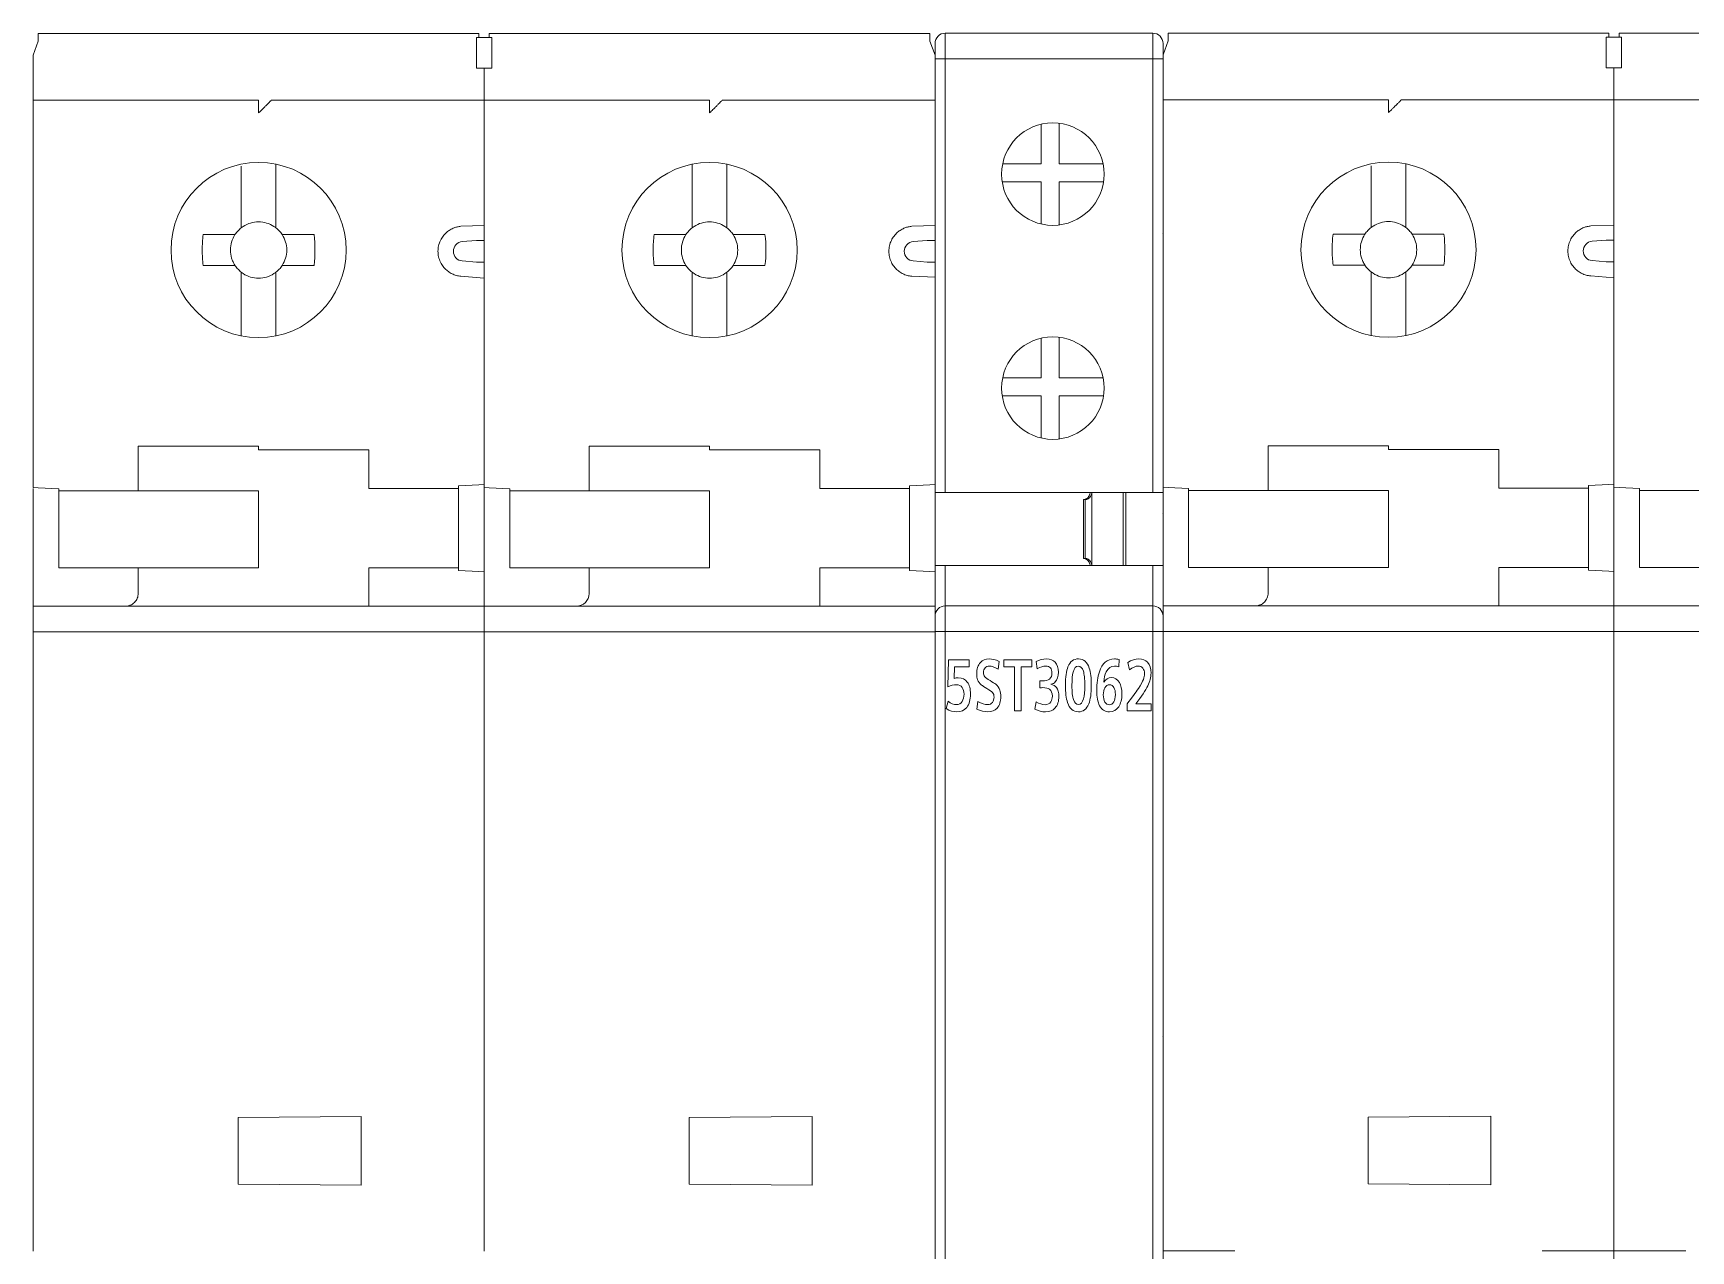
# Model space of a CAD drawing. Header units: millimetres. Extents: x 1359 to 3577, y 1336 to 3557.
# Drawn here: x 3059.3 to 3124, y 2729.8 to 2777.3 of the extents above; entities that cross this region are included whole.
import ezdxf

# ---------------------------------------------------------------- set-up
doc = ezdxf.new("R2010")
doc.units = ezdxf.units.MM
doc.layers.add('000-PI-Oprema', color=30, linetype='Continuous', lineweight=5)

msp = doc.modelspace()

# ---------------------------------------------------------------- linework, layer by layer
at = {"layer": '000-PI-Oprema', "color": 0, "lineweight": 0}
for p, q in [((3059.491, 2777.031), (3059.291, 2776.481)), ((3059.491, 2777.331), (3064.291, 2777.331)), ((3064.291, 2777.331), (3071.911, 2777.331)), ((3071.911, 2777.331), (3076.691, 2777.331)), ((3076.591, 2777.181), (3076.691, 2777.181)), ((3076.691, 2777.181), (3077.091, 2777.181)), ((3077.091, 2777.331), (3081.891, 2777.331)), ((3077.091, 2777.181), (3077.191, 2777.181)), ((3081.891, 2777.331), (3089.511, 2777.331)), ((3089.511, 2777.331), (3094.291, 2777.331)), ((3094.491, 2776.481), (3094.291, 2777.031)), ((3103.591, 2777.043), (3103.391, 2776.494)), ((3103.591, 2777.344), (3108.391, 2777.344)), ((3108.391, 2777.344), (3116.011, 2777.344)), ((3116.011, 2777.344), (3120.791, 2777.344)), ((3120.691, 2777.194), (3120.791, 2777.194)), ((3120.791, 2777.194), (3121.191, 2777.194)), ((3121.191, 2777.344), (3125.991, 2777.344)), ((3121.191, 2777.194), (3121.291, 2777.194)), ((3059.291, 2776.481), (3059.291, 2773.881)), ((3076.591, 2775.981), (3076.591, 2776.281)), ((3077.191, 2775.981), (3077.191, 2776.281)), ((3094.491, 2776.481), (3094.491, 2773.881)), ((3103.391, 2776.494), (3103.391, 2773.894)), ((3120.691, 2775.994), (3120.691, 2776.294)), ((3121.291, 2775.994), (3121.291, 2776.294)), ((3077.191, 2775.981), (3076.591, 2775.981)), ((3076.891, 2775.981), (3076.891, 2770.161)), ((3121.291, 2775.994), (3120.691, 2775.994)), ((3120.991, 2775.994), (3120.991, 2770.174)), ((3068.091, 2774.731), (3059.291, 2774.731)), ((3068.591, 2774.731), (3076.691, 2774.731)), ((3076.691, 2774.731), (3085.691, 2774.731)), ((3086.191, 2774.731), (3094.491, 2774.731)), ((3112.191, 2774.744), (3103.391, 2774.744)), ((3112.691, 2774.744), (3120.791, 2774.744)), ((3120.791, 2774.744), (3129.791, 2774.744)), ((3059.291, 2773.881), (3059.291, 2759.61)), ((3094.491, 2773.881), (3094.491, 2770.161)), ((3103.391, 2773.894), (3103.391, 2759.623)), ((3067.416, 2772.157), (3067.416, 2770.038)), ((3068.766, 2772.157), (3068.766, 2772.232)), ((3068.766, 2770.038), (3068.766, 2772.157)), ((3085.016, 2772.232), (3085.016, 2772.157)), ((3085.016, 2772.157), (3085.016, 2770.038)), ((3086.366, 2772.157), (3086.366, 2772.232)), ((3086.366, 2770.038), (3086.366, 2772.157)), ((3111.516, 2772.17), (3111.516, 2770.05)), ((3112.866, 2772.17), (3112.866, 2772.245)), ((3112.866, 2770.05), (3112.866, 2772.17)), ((3067.416, 2769.75), (3067.416, 2770.038)), ((3068.766, 2769.75), (3068.766, 2770.038)), ((3076.891, 2769.844), (3075.985, 2769.806)), ((3076.891, 2767.501), (3076.891, 2770.161)), ((3085.016, 2769.75), (3085.016, 2770.038)), ((3086.366, 2769.75), (3086.366, 2770.038)), ((3094.491, 2769.844), (3093.585, 2769.806)), ((3111.516, 2769.763), (3111.516, 2770.05)), ((3112.866, 2769.763), (3112.866, 2770.05)), ((3120.991, 2769.857), (3120.085, 2769.819)), ((3120.991, 2767.514), (3120.991, 2770.174)), ((3059.291, 2769.531), (3059.286, 2769.518)), ((3065.927, 2769.481), (3066.785, 2769.481)), ((3069.397, 2769.481), (3070.255, 2769.481)), ((3076.591, 2769.257), (3076.037, 2769.209)), ((3083.527, 2769.481), (3084.385, 2769.481)), ((3086.997, 2769.481), (3087.855, 2769.481)), ((3094.191, 2769.257), (3093.637, 2769.209)), ((3094.491, 2769.257), (3094.491, 2768.405)), ((3103.391, 2769.544), (3103.386, 2769.53)), ((3110.027, 2769.494), (3110.885, 2769.494)), ((3113.497, 2769.494), (3114.355, 2769.494)), ((3120.691, 2769.27), (3120.137, 2769.221)), ((3065.927, 2768.281), (3066.785, 2768.281)), ((3067.416, 2767.725), (3067.416, 2768.013)), ((3068.766, 2767.725), (3068.766, 2768.013)), ((3070.255, 2768.281), (3069.397, 2768.281)), ((3076.591, 2768.405), (3076.037, 2768.454)), ((3083.527, 2768.281), (3084.385, 2768.281)), ((3085.016, 2767.725), (3085.016, 2768.013)), ((3086.366, 2767.725), (3086.366, 2768.013)), ((3087.855, 2768.281), (3086.997, 2768.281)), ((3094.191, 2768.405), (3093.637, 2768.454)), ((3110.027, 2768.294), (3110.885, 2768.294)), ((3111.516, 2767.738), (3111.516, 2768.025)), ((3112.866, 2767.738), (3112.866, 2768.025)), ((3114.355, 2768.294), (3113.497, 2768.294)), ((3120.085, 2767.869), (3120.991, 2767.79)), ((3120.691, 2768.418), (3120.137, 2768.467)), ((3067.416, 2767.725), (3067.416, 2765.605)), ((3068.766, 2765.605), (3068.766, 2767.725)), ((3075.985, 2767.856), (3076.891, 2767.777)), ((3076.891, 2767.501), (3076.891, 2759.734)), ((3085.016, 2767.725), (3085.016, 2765.605)), ((3086.366, 2765.605), (3086.366, 2767.725)), ((3093.585, 2767.856), (3094.491, 2767.818)), ((3094.491, 2767.501), (3094.491, 2759.734)), ((3111.516, 2767.738), (3111.516, 2765.618)), ((3112.866, 2765.618), (3112.866, 2767.738)), ((3120.991, 2767.514), (3120.991, 2759.746)), ((3067.416, 2765.605), (3067.416, 2765.531)), ((3068.766, 2765.531), (3068.766, 2765.605)), ((3085.016, 2765.605), (3085.016, 2765.531)), ((3086.366, 2765.531), (3086.366, 2765.605)), ((3111.516, 2765.618), (3111.516, 2765.543)), ((3112.866, 2765.543), (3112.866, 2765.618)), ((3059.291, 2763.581), (3059.286, 2763.586)), ((3094.496, 2763.381), (3094.491, 2763.381)), ((3103.391, 2763.594), (3103.386, 2763.599)), ((3063.391, 2761.231), (3068.091, 2761.231)), ((3063.391, 2759.481), (3063.391, 2761.231)), ((3068.091, 2761.231), (3068.091, 2761.081)), ((3068.091, 2761.081), (3072.391, 2761.081)), ((3072.391, 2761.081), (3072.391, 2759.581)), ((3085.691, 2761.231), (3080.991, 2761.231)), ((3080.991, 2759.481), (3080.991, 2761.231)), ((3085.691, 2761.081), (3085.691, 2761.231)), ((3089.991, 2761.081), (3085.691, 2761.081)), ((3089.991, 2759.581), (3089.991, 2761.081)), ((3107.491, 2761.244), (3112.191, 2761.244)), ((3107.491, 2759.494), (3107.491, 2761.244)), ((3112.191, 2761.244), (3112.191, 2761.094)), ((3112.191, 2761.094), (3116.491, 2761.094)), ((3116.491, 2761.094), (3116.491, 2759.594)), ((3059.491, 2759.599), (3059.291, 2759.61)), ((3059.291, 2755.405), (3059.291, 2759.581)), ((3059.491, 2759.599), (3060.291, 2759.557)), ((3060.291, 2759.557), (3060.291, 2759.481)), ((3060.291, 2759.481), (3063.391, 2759.481)), ((3060.291, 2759.481), (3060.291, 2756.481)), ((3063.391, 2759.481), (3063.791, 2759.481)), ((3063.791, 2759.481), (3068.091, 2759.481)), ((3068.091, 2759.481), (3068.091, 2756.481)), ((3072.791, 2759.581), (3072.391, 2759.581)), ((3072.791, 2759.581), (3075.891, 2759.581)), ((3075.891, 2759.681), (3076.691, 2759.723)), ((3075.891, 2759.581), (3075.891, 2759.681)), ((3075.891, 2756.481), (3075.891, 2759.581)), ((3076.691, 2759.723), (3076.891, 2759.734)), ((3076.891, 2759.734), (3076.891, 2759.61)), ((3076.891, 2759.61), (3077.091, 2759.599)), ((3076.891, 2759.581), (3076.891, 2759.61)), ((3076.891, 2759.581), (3076.891, 2756.329)), ((3077.091, 2759.599), (3077.891, 2759.557)), ((3077.891, 2759.557), (3077.891, 2759.481)), ((3077.891, 2759.481), (3080.991, 2759.481)), ((3077.891, 2759.481), (3077.891, 2756.481)), ((3080.991, 2759.481), (3081.391, 2759.481)), ((3081.391, 2759.481), (3085.691, 2759.481)), ((3085.691, 2759.481), (3085.691, 2756.481)), ((3090.391, 2759.581), (3089.991, 2759.581)), ((3093.491, 2759.581), (3090.391, 2759.581)), ((3094.291, 2759.723), (3093.491, 2759.681)), ((3093.491, 2759.581), (3093.491, 2759.681)), ((3093.491, 2756.481), (3093.491, 2759.581)), ((3094.491, 2759.734), (3094.291, 2759.723)), ((3094.491, 2759.734), (3094.491, 2756.329)), ((3103.591, 2759.612), (3103.391, 2759.623)), ((3103.391, 2755.418), (3103.391, 2759.594)), ((3103.591, 2759.612), (3104.391, 2759.57)), ((3104.391, 2759.57), (3104.391, 2759.494)), ((3104.391, 2759.494), (3107.491, 2759.494)), ((3104.391, 2759.494), (3104.391, 2756.494)), ((3107.491, 2759.494), (3107.891, 2759.494)), ((3107.891, 2759.494), (3112.191, 2759.494)), ((3112.191, 2759.494), (3112.191, 2756.494)), ((3116.891, 2759.594), (3116.491, 2759.594)), ((3116.891, 2759.594), (3119.991, 2759.594)), ((3119.991, 2759.694), (3120.791, 2759.736)), ((3119.991, 2759.594), (3119.991, 2759.694)), ((3119.991, 2756.494), (3119.991, 2759.594)), ((3120.791, 2759.736), (3120.991, 2759.746)), ((3120.991, 2759.746), (3120.991, 2759.623)), ((3120.991, 2759.623), (3121.191, 2759.612)), ((3120.991, 2759.594), (3120.991, 2759.623)), ((3120.991, 2759.594), (3120.991, 2756.342)), ((3121.191, 2759.612), (3121.991, 2759.57)), ((3121.991, 2759.57), (3121.991, 2759.494)), ((3121.991, 2759.494), (3125.091, 2759.494)), ((3121.991, 2759.494), (3121.991, 2756.494)), ((3059.286, 2758.576), (3059.291, 2758.581)), ((3094.491, 2758.781), (3094.496, 2758.781)), ((3103.386, 2758.589), (3103.391, 2758.594)), ((3060.291, 2756.481), (3063.391, 2756.481)), ((3063.791, 2756.481), (3063.391, 2756.481)), ((3063.391, 2756.481), (3063.391, 2755.481)), ((3068.091, 2756.481), (3063.791, 2756.481)), ((3072.391, 2756.481), (3072.791, 2756.481)), ((3072.391, 2754.981), (3072.391, 2756.481)), ((3075.891, 2756.481), (3072.791, 2756.481)), ((3075.891, 2756.381), (3075.891, 2756.481)), ((3075.891, 2756.381), (3076.691, 2756.339)), ((3076.691, 2756.339), (3076.891, 2756.329)), ((3076.891, 2755.405), (3076.891, 2756.329)), ((3080.991, 2756.481), (3077.891, 2756.481)), ((3080.991, 2756.481), (3081.391, 2756.481)), ((3080.991, 2756.481), (3080.991, 2755.481)), ((3085.691, 2756.481), (3081.391, 2756.481)), ((3089.991, 2756.481), (3090.391, 2756.481)), ((3089.991, 2756.481), (3089.991, 2754.981)), ((3093.491, 2756.481), (3090.391, 2756.481)), ((3093.491, 2756.381), (3093.491, 2756.481)), ((3094.291, 2756.339), (3093.491, 2756.381)), ((3094.291, 2756.339), (3094.491, 2756.329)), ((3094.491, 2756.329), (3094.491, 2754.131)), ((3104.391, 2756.494), (3107.491, 2756.494)), ((3107.891, 2756.494), (3107.491, 2756.494)), ((3107.491, 2756.494), (3107.491, 2755.494)), ((3112.191, 2756.494), (3107.891, 2756.494)), ((3116.491, 2756.494), (3116.891, 2756.494)), ((3116.491, 2754.994), (3116.491, 2756.494)), ((3119.991, 2756.494), (3116.891, 2756.494)), ((3119.991, 2756.394), (3119.991, 2756.494)), ((3119.991, 2756.394), (3120.791, 2756.352)), ((3120.791, 2756.352), (3120.991, 2756.342)), ((3120.991, 2755.418), (3120.991, 2756.342)), ((3125.091, 2756.494), (3121.991, 2756.494)), ((3059.291, 2754.131), (3059.291, 2755.405)), ((3059.291, 2754.981), (3076.891, 2754.981)), ((3076.891, 2755.405), (3076.891, 2754.131)), ((3094.491, 2754.981), (3076.891, 2754.981)), ((3103.391, 2754.144), (3103.391, 2755.418)), ((3103.391, 2754.994), (3120.991, 2754.994)), ((3120.991, 2755.418), (3120.991, 2754.144)), ((3138.591, 2754.994), (3120.991, 2754.994)), ((3059.291, 2729.814), (3059.291, 2754.131)), ((3076.691, 2753.981), (3059.291, 2753.981)), ((3076.891, 2753.981), (3076.691, 2753.981)), ((3076.891, 2754.131), (3076.891, 2753.981)), ((3094.291, 2753.981), (3076.891, 2753.986)), ((3076.891, 2753.981), (3076.891, 2729.814)), ((3094.291, 2753.981), (3094.491, 2753.981)), ((3094.491, 2754.131), (3094.491, 2729.964)), ((3103.391, 2729.827), (3103.391, 2754.144)), ((3120.791, 2753.994), (3103.391, 2753.994)), ((3120.991, 2753.994), (3120.791, 2753.994)), ((3120.991, 2754.144), (3120.991, 2753.994)), ((3138.391, 2753.994), (3120.991, 2753.999)), ((3120.991, 2753.994), (3120.991, 2729.827)), ((3094.491, 2749.281), (3094.496, 2749.281)), ((3059.286, 2749.076), (3059.291, 2749.081)), ((3103.386, 2749.089), (3103.391, 2749.094)), ((3059.291, 2747.531), (3059.286, 2747.531)), ((3103.391, 2747.544), (3103.386, 2747.544)), ((3059.291, 2746.931), (3059.286, 2746.936)), ((3094.496, 2746.936), (3094.491, 2746.931)), ((3103.391, 2746.944), (3103.386, 2746.949)), ((3059.291, 2739.829), (3059.289, 2739.834)), ((3094.491, 2739.531), (3094.496, 2739.526)), ((3103.391, 2739.842), (3103.389, 2739.847)), ((3059.286, 2738.195), (3059.291, 2738.181)), ((3094.491, 2738.281), (3094.496, 2738.295)), ((3103.386, 2738.208), (3103.391, 2738.194)), ((3067.291, 2735.031), (3072.091, 2735.073)), ((3067.291, 2732.431), (3067.291, 2735.031)), ((3072.091, 2735.073), (3072.091, 2732.389)), ((3084.891, 2735.031), (3089.691, 2735.073)), ((3084.891, 2732.431), (3084.891, 2735.031)), ((3089.691, 2735.073), (3089.691, 2732.389)), ((3111.391, 2735.044), (3116.191, 2735.086)), ((3111.391, 2732.444), (3111.391, 2735.044)), ((3116.191, 2735.086), (3116.191, 2732.402)), ((3072.091, 2732.389), (3067.291, 2732.431)), ((3089.691, 2732.389), (3084.891, 2732.431)), ((3116.191, 2732.402), (3111.391, 2732.444)), ((3103.591, 2729.827), (3103.391, 2729.827)), ((3103.591, 2729.827), (3106.191, 2729.827)), ((3118.191, 2729.827), (3120.791, 2729.827)), ((3120.991, 2729.827), (3120.791, 2729.827)), ((3120.991, 2729.827), (3120.991, 2728.585)), ((3121.191, 2729.827), (3120.991, 2729.827)), ((3121.191, 2729.827), (3123.791, 2729.827))]:
    msp.add_line(p, q, dxfattribs=at)
at = {"layer": '000-PI-Oprema', "color": 0, "linetype": 'ByBlock', "lineweight": 0}
for p, q in [((3094.491, 2776.344), (3094.491, 2776.944)), ((3094.891, 2777.344), (3102.991, 2777.344)), ((3094.891, 2776.344), (3094.891, 2777.344)), ((3102.991, 2776.344), (3102.991, 2777.344)), ((3103.391, 2776.944), (3103.391, 2776.344)), ((3094.491, 2759.419), (3094.491, 2776.344)), ((3094.891, 2776.344), (3094.491, 2776.344)), ((3094.891, 2759.419), (3094.891, 2776.344)), ((3094.891, 2776.344), (3102.991, 2776.344)), ((3102.991, 2759.419), (3102.991, 2776.344)), ((3103.391, 2776.344), (3102.991, 2776.344)), ((3103.391, 2776.344), (3103.391, 2759.419)), ((3098.64, 2773.792), (3098.64, 2772.244)), ((3099.34, 2773.828), (3099.34, 2772.244)), ((3097.132, 2772.244), (3098.64, 2772.244)), ((3099.34, 2772.244), (3101.051, 2772.244)), ((3097.114, 2771.544), (3098.64, 2771.544)), ((3098.64, 2771.544), (3098.64, 2769.895)), ((3099.34, 2769.86), (3099.34, 2771.544)), ((3101.069, 2771.544), (3099.34, 2771.544)), ((3098.64, 2765.442), (3098.64, 2763.894)), ((3099.34, 2765.478), (3099.34, 2763.894)), ((3097.132, 2763.894), (3098.64, 2763.894)), ((3099.34, 2763.894), (3101.051, 2763.894)), ((3098.64, 2763.194), (3097.114, 2763.194)), ((3098.64, 2763.194), (3098.64, 2761.545)), ((3101.069, 2763.194), (3099.34, 2763.194)), ((3099.34, 2761.51), (3099.34, 2763.194)), ((3094.891, 2759.419), (3094.491, 2759.419)), ((3094.491, 2759.144), (3094.491, 2759.419)), ((3094.491, 2756.569), (3094.491, 2759.144)), ((3102.991, 2759.419), (3094.891, 2759.419)), ((3100.281, 2756.844), (3100.281, 2759.144)), ((3100.281, 2759.144), (3100.352, 2759.144)), ((3100.352, 2756.844), (3100.352, 2759.144)), ((3100.367, 2759.144), (3100.352, 2759.144)), ((3100.614, 2759.419), (3100.614, 2756.569)), ((3101.836, 2756.569), (3101.836, 2759.419)), ((3101.941, 2759.419), (3101.941, 2756.569)), ((3103.391, 2759.419), (3102.991, 2759.419)), ((3103.391, 2759.419), (3103.391, 2756.569)), ((3094.491, 2754.594), (3094.491, 2756.569)), ((3094.491, 2756.569), (3094.891, 2756.569)), ((3102.991, 2756.569), (3094.891, 2756.569)), ((3094.891, 2756.569), (3094.891, 2754.994)), ((3100.352, 2756.844), (3100.281, 2756.844)), ((3100.367, 2756.844), (3100.352, 2756.844)), ((3102.991, 2756.569), (3103.391, 2756.569)), ((3102.991, 2754.994), (3102.991, 2756.569)), ((3103.391, 2756.569), (3103.391, 2754.594)), ((3102.991, 2754.994), (3094.891, 2754.994)), ((3094.891, 2753.994), (3094.891, 2754.994)), ((3102.991, 2753.994), (3102.991, 2754.994)), ((3094.491, 2753.994), (3094.491, 2754.594)), ((3103.391, 2754.594), (3103.391, 2753.994)), ((3094.491, 2727.383), (3094.491, 2753.994)), ((3094.891, 2753.994), (3094.491, 2753.994)), ((3094.891, 2727.638), (3094.891, 2753.994)), ((3102.991, 2753.994), (3094.891, 2753.994)), ((3103.391, 2753.994), (3102.991, 2753.994)), ((3102.991, 2727.638), (3102.991, 2753.994)), ((3103.391, 2753.994), (3103.391, 2727.383)), ((3103.391, 2753.994), (3103.391, 2727.383)), ((3094.99, 2751.836), (3095.013, 2752.894)), ((3095.013, 2752.894), (3095.824, 2752.894)), ((3095.255, 2752.612), (3095.243, 2752.166)), ((3095.824, 2752.612), (3095.255, 2752.612)), ((3095.824, 2752.894), (3095.824, 2752.612)), ((3097.001, 2752.826), (3096.951, 2752.529)), ((3097.18, 2752.612), (3097.18, 2752.894)), ((3097.18, 2752.894), (3098.273, 2752.894)), ((3097.598, 2752.612), (3097.18, 2752.612)), ((3097.598, 2750.894), (3097.598, 2752.612)), ((3098.273, 2752.612), (3097.849, 2752.612)), ((3097.849, 2752.612), (3097.849, 2750.894)), ((3098.273, 2752.894), (3098.273, 2752.612)), ((3098.483, 2752.537), (3098.434, 2752.819)), ((3101.684, 2752.904), (3101.664, 2752.61)), ((3102.078, 2752.496), (3102.017, 2752.787)), ((3098.585, 2751.799), (3098.585, 2752.071)), ((3094.932, 2750.984), (3095.001, 2751.272)), ((3096.123, 2750.964), (3096.159, 2751.269)), ((3098.391, 2750.966), (3098.443, 2751.252)), ((3101.992, 2750.894), (3101.992, 2751.172)), ((3102.324, 2751.176), (3102.932, 2751.176)), ((3102.932, 2751.176), (3102.932, 2750.894)), ((3097.849, 2750.894), (3097.598, 2750.894)), ((3102.932, 2750.894), (3101.992, 2750.894))]:
    msp.add_line(p, q, dxfattribs=at)
for centre in [(3099.091, 2771.844), (3099.091, 2763.494)]:
    msp.add_circle(centre, 2, dxfattribs=at)
at = {"layer": '000-PI-Oprema', "color": 0, "lineweight": 0}
for centre in [(3068.091, 2768.881), (3085.691, 2768.881), (3112.191, 2768.894)]:
    msp.add_circle(centre, 3.418, dxfattribs=at)
at = {"layer": '000-PI-Oprema', "color": 0, "linetype": 'ByBlock', "lineweight": 0}
for centre, start, end in [((3094.891, 2776.944), 90, 180), ((3102.991, 2776.944), 0, 90), ((3094.891, 2754.594), 90, 180), ((3102.991, 2754.594), 0, 90)]:
    msp.add_arc(centre, 0.4, start, end, dxfattribs=at)
at = {"layer": '000-PI-Oprema', "color": 0, "lineweight": 0}
for centre, radius, start, end in [((3112.191, 2768.894), 1.1, 123.05573, 133.0681), ((3112.191, 2768.894), 1.1, 46.9319, 56.94427), ((3068.091, 2768.881), 1.1, 136.9319, 146.94427), ((3068.091, 2768.881), 1.1, 135, 136.9319), ((3068.091, 2768.881), 1.1, 123.05573, 133.0681), ((3068.091, 2768.881), 1.1, 46.9319, 56.94427), ((3068.091, 2768.881), 1.1, 45, 46.9319), ((3068.091, 2768.881), 1.1, 43.0681, 45), ((3068.091, 2768.881), 1.1, 33.05573, 43.0681), ((3085.691, 2768.881), 1.1, 136.9319, 146.94427), ((3085.691, 2768.881), 1.1, 135, 136.9319), ((3085.691, 2768.881), 1.1, 123.05573, 133.0681), ((3085.691, 2768.881), 1.1, 46.9319, 56.94427), ((3085.691, 2768.881), 1.1, 45, 46.9319), ((3085.691, 2768.881), 1.1, 43.0681, 45), ((3085.691, 2768.881), 1.1, 33.05573, 43.0681), ((3112.191, 2768.894), 1.1, 136.9319, 146.94427), ((3112.191, 2768.894), 1.1, 135, 136.9319), ((3112.191, 2768.894), 1.1, 45, 46.9319), ((3112.191, 2768.894), 1.1, 43.0681, 45), ((3112.191, 2768.894), 1.1, 33.05573, 43.0681), ((3068.091, 2768.881), 1.1, 213.05573, 223.0681), ((3068.091, 2768.881), 1.1, 226.9319, 236.94427), ((3068.091, 2768.881), 1.1, 303.05573, 313.0681), ((3068.091, 2768.881), 1.1, 313.0681, 315), ((3068.091, 2768.881), 1.1, 315, 316.9319), ((3068.091, 2768.881), 1.1, 316.9319, 326.94427), ((3085.691, 2768.881), 1.1, 213.05573, 223.0681), ((3085.691, 2768.881), 1.1, 226.9319, 236.94427), ((3085.691, 2768.881), 1.1, 303.05573, 313.0681), ((3085.691, 2768.881), 1.1, 313.0681, 315), ((3085.691, 2768.881), 1.1, 315, 316.9319), ((3085.691, 2768.881), 1.1, 316.9319, 326.94427), ((3112.191, 2768.894), 1.1, 213.05573, 223.0681), ((3112.191, 2768.894), 1.1, 226.9319, 236.94427), ((3112.191, 2768.894), 1.1, 303.05573, 313.0681), ((3112.191, 2768.894), 1.1, 313.0681, 315), ((3112.191, 2768.894), 1.1, 315, 316.9319), ((3112.191, 2768.894), 1.1, 316.9319, 326.94427), ((3080.491, 2755.481), 0.5, 270, 0)]:
    msp.add_arc(centre, radius, start, end, dxfattribs=at)
for points, knots in [([(3059.491, 2777.031), (3059.491, 2777.057), (3059.491, 2777.112), (3059.491, 2777.187), (3059.491, 2777.252), (3059.491, 2777.298), (3059.491, 2777.326), (3059.491, 2777.329), (3059.491, 2777.331)], [0.2613825, 0.2613825, 0.2613825, 0.2613825, 0.3685854, 0.5000663, 0.6285535, 0.7600358, 0.8779631, 1, 1, 1, 1]), ([(3076.591, 2777.181), (3076.591, 2777.162), (3076.591, 2777.108), (3076.591, 2776.993), (3076.591, 2776.834), (3076.591, 2776.657), (3076.591, 2776.47), (3076.591, 2776.344), (3076.591, 2776.281)], [0.287427, 0.287427, 0.287427, 0.287427, 0.3699948, 0.5001298, 0.629921, 0.7600558, 0.879771, 1, 1, 1, 1]), ([(3076.691, 2777.181), (3076.691, 2777.182), (3076.691, 2777.238), (3076.691, 2777.306), (3076.691, 2777.323), (3076.691, 2777.331)], [0, 0, 0, 0, 0.010834, 0.505413, 1, 1, 1, 1]), ([(3077.091, 2777.331), (3077.091, 2777.323), (3077.091, 2777.306), (3077.091, 2777.238), (3077.091, 2777.182), (3077.091, 2777.181)], [0, 0, 0, 0, 0.494587, 0.989166, 1, 1, 1, 1]), ([(3077.191, 2777.181), (3077.191, 2777.133), (3077.191, 2777.068), (3077.191, 2776.803), (3077.191, 2776.543), (3077.191, 2776.281)], [0.2858647, 0.2858647, 0.2858647, 0.2858647, 0.5, 0.5, 1, 1, 1, 1]), ([(3094.291, 2777.031), (3094.291, 2777.088), (3094.291, 2777.141), (3094.291, 2777.277), (3094.291, 2777.331), (3094.291, 2777.331)], [0.262243, 0.262243, 0.262243, 0.262243, 0.5, 0.5, 1, 1, 1, 1]), ([(3103.591, 2777.043), (3103.591, 2777.069), (3103.591, 2777.124), (3103.591, 2777.199), (3103.591, 2777.265), (3103.591, 2777.31), (3103.591, 2777.339), (3103.591, 2777.342), (3103.591, 2777.344)], [0.2613825, 0.2613825, 0.2613825, 0.2613825, 0.3685854, 0.5000663, 0.6285535, 0.7600358, 0.8779631, 1, 1, 1, 1]), ([(3120.691, 2777.194), (3120.691, 2777.175), (3120.691, 2777.12), (3120.691, 2777.006), (3120.691, 2776.847), (3120.691, 2776.669), (3120.691, 2776.483), (3120.691, 2776.357), (3120.691, 2776.294)], [0.287427, 0.287427, 0.287427, 0.287427, 0.3699948, 0.5001298, 0.629921, 0.7600558, 0.879771, 1, 1, 1, 1]), ([(3120.791, 2777.194), (3120.791, 2777.195), (3120.791, 2777.251), (3120.791, 2777.318), (3120.791, 2777.335), (3120.791, 2777.344)], [0, 0, 0, 0, 0.010834, 0.505413, 1, 1, 1, 1]), ([(3121.191, 2777.344), (3121.191, 2777.335), (3121.191, 2777.318), (3121.191, 2777.251), (3121.191, 2777.195), (3121.191, 2777.194)], [0, 0, 0, 0, 0.494587, 0.989166, 1, 1, 1, 1]), ([(3121.291, 2777.194), (3121.291, 2777.145), (3121.291, 2777.08), (3121.291, 2776.816), (3121.291, 2776.556), (3121.291, 2776.294)], [0.2858647, 0.2858647, 0.2858647, 0.2858647, 0.5, 0.5, 1, 1, 1, 1]), ([(3068.091, 2774.731), (3068.091, 2774.73), (3068.091, 2774.729), (3068.091, 2774.716), (3068.091, 2774.694), (3068.091, 2774.652), (3068.091, 2774.588), (3068.091, 2774.508), (3068.091, 2774.42), (3068.091, 2774.326), (3068.091, 2774.263), (3068.091, 2774.231)], [0, 0, 0, 0, 0.080758, 0.160392, 0.240099, 0.368585, 0.500066, 0.628554, 0.760036, 0.877963, 1, 1, 1, 1]), ([(3068.591, 2774.731), (3068.591, 2774.731), (3068.589, 2774.73), (3068.58, 2774.72), (3068.565, 2774.706), (3068.544, 2774.684), (3068.517, 2774.657), (3068.484, 2774.624), (3068.437, 2774.577), (3068.37, 2774.51), (3068.289, 2774.428), (3068.194, 2774.334), (3068.129, 2774.269), (3068.091, 2774.231)], [0, 0, 0, 0, 0.056117, 0.113833, 0.173777, 0.236509, 0.302522, 0.372235, 0.446007, 0.56933, 0.712859, 0.83153, 1, 1, 1, 1]), ([(3085.691, 2774.231), (3085.691, 2774.362), (3085.691, 2774.492), (3085.691, 2774.677), (3085.691, 2774.731), (3085.691, 2774.731)], [0, 0, 0, 0, 0.5, 0.5, 1, 1, 1, 1]), ([(3085.691, 2774.231), (3085.713, 2774.253), (3085.757, 2774.297), (3085.821, 2774.361), (3085.892, 2774.432), (3085.969, 2774.509), (3086.045, 2774.585), (3086.108, 2774.648), (3086.155, 2774.695), (3086.186, 2774.726), (3086.189, 2774.729), (3086.191, 2774.731)], [0, 0, 0, 0, 0.097283, 0.192791, 0.287384, 0.42418, 0.554334, 0.675821, 0.789691, 0.896334, 1, 1, 1, 1]), ([(3112.191, 2774.744), (3112.191, 2774.743), (3112.191, 2774.741), (3112.191, 2774.729), (3112.191, 2774.706), (3112.191, 2774.665), (3112.191, 2774.6), (3112.191, 2774.521), (3112.191, 2774.432), (3112.191, 2774.339), (3112.191, 2774.276), (3112.191, 2774.244)], [0, 0, 0, 0, 0.080758, 0.160392, 0.240099, 0.368585, 0.500066, 0.628554, 0.760036, 0.877963, 1, 1, 1, 1]), ([(3112.691, 2774.744), (3112.691, 2774.743), (3112.689, 2774.742), (3112.68, 2774.733), (3112.665, 2774.718), (3112.644, 2774.697), (3112.617, 2774.67), (3112.584, 2774.636), (3112.537, 2774.589), (3112.47, 2774.523), (3112.389, 2774.441), (3112.294, 2774.347), (3112.229, 2774.282), (3112.191, 2774.244)], [0, 0, 0, 0, 0.056117, 0.113833, 0.173777, 0.236509, 0.302522, 0.372235, 0.446007, 0.56933, 0.712859, 0.83153, 1, 1, 1, 1]), ([(3068.691, 2769.803), (3068.514, 2769.919), (3068.303, 2769.981), (3067.88, 2769.981), (3067.669, 2769.919), (3067.491, 2769.803)], [0, 0, 0, 0, 0.5, 0.5, 1, 1, 1, 1]), ([(3086.291, 2769.803), (3086.114, 2769.919), (3085.903, 2769.981), (3085.48, 2769.981), (3085.269, 2769.919), (3085.091, 2769.803)], [0, 0, 0, 0, 0.5, 0.5, 1, 1, 1, 1]), ([(3094.491, 2770.16), (3094.491, 2770.16), (3094.491, 2770.158), (3094.491, 2770.145), (3094.491, 2770.123), (3094.491, 2770.084), (3094.491, 2770.014), (3094.491, 2769.901), (3094.491, 2769.763), (3094.491, 2769.606), (3094.491, 2769.435), (3094.491, 2769.316), (3094.491, 2769.257)], [0, 0, 0, 0, 0.062572, 0.124512, 0.186422, 0.248903, 0.373491, 0.498598, 0.623567, 0.749199, 0.874318, 1, 1, 1, 1]), ([(3112.791, 2769.816), (3112.614, 2769.931), (3112.403, 2769.994), (3111.98, 2769.994), (3111.769, 2769.931), (3111.591, 2769.816)], [0, 0, 0, 0, 0.5, 0.5, 1, 1, 1, 1]), ([(3120.085, 2767.869), (3120.054, 2767.872), (3119.994, 2767.879), (3119.905, 2767.9), (3119.794, 2767.937), (3119.665, 2768), (3119.52, 2768.105), (3119.388, 2768.243), (3119.279, 2768.421), (3119.207, 2768.623), (3119.183, 2768.844), (3119.207, 2769.064), (3119.279, 2769.267), (3119.388, 2769.444), (3119.519, 2769.583), (3119.665, 2769.688), (3119.808, 2769.757), (3119.949, 2769.802), (3120.039, 2769.813), (3120.085, 2769.819)], [0, 0, 0, 0, 0.031513, 0.062833, 0.094232, 0.152293, 0.210532, 0.279327, 0.348301, 0.424071, 0.50002, 0.57579, 0.651739, 0.720534, 0.789508, 0.84757, 0.905809, 0.95275, 1, 1, 1, 1]), ([(3065.927, 2769.481), (3065.903, 2769.282), (3065.879, 2768.881), (3065.903, 2768.48), (3065.928, 2768.281), (3065.927, 2768.281)], [-0.000008, -0.000008, -0.000008, -0.000008, 0.499992, 0.999992, 1, 1, 1, 1]), ([(3069.397, 2769.481), (3069.33, 2769.481), (3069.205, 2769.481), (3069.074, 2769.481), (3069.013, 2769.481)], [0, 0, 0, 0, 0.54278, 1, 1, 1, 1]), ([(3075.985, 2767.856), (3075.954, 2767.86), (3075.894, 2767.867), (3075.805, 2767.888), (3075.694, 2767.924), (3075.565, 2767.987), (3075.42, 2768.092), (3075.288, 2768.231), (3075.179, 2768.408), (3075.107, 2768.611), (3075.083, 2768.831), (3075.107, 2769.052), (3075.179, 2769.254), (3075.288, 2769.432), (3075.419, 2769.57), (3075.565, 2769.676), (3075.708, 2769.744), (3075.849, 2769.789), (3075.939, 2769.8), (3075.985, 2769.806)], [0, 0, 0, 0, 0.031513, 0.062833, 0.094232, 0.152293, 0.210532, 0.279327, 0.348301, 0.424071, 0.50002, 0.57579, 0.651739, 0.720534, 0.789508, 0.84757, 0.905809, 0.95275, 1, 1, 1, 1]), ([(3076.037, 2768.454), (3075.944, 2768.462), (3075.854, 2768.506), (3075.728, 2768.644), (3075.691, 2768.738), (3075.691, 2768.925), (3075.728, 2769.018), (3075.854, 2769.156), (3075.944, 2769.2), (3076.037, 2769.209)], [0, 0, 0, 0, 0.25, 0.25, 0.5, 0.5, 0.75, 0.75, 1, 1, 1, 1]), ([(3076.891, 2769.257), (3076.891, 2769.257), (3076.859, 2769.257), (3076.748, 2769.257), (3076.67, 2769.257), (3076.591, 2769.257)], [0, 0, 0, 0, 0.5, 0.5, 1, 1, 1, 1]), ([(3083.527, 2769.481), (3083.503, 2769.282), (3083.479, 2768.881), (3083.503, 2768.48), (3083.528, 2768.281), (3083.527, 2768.281)], [0, 0, 0, 0, 0.5, 1, 1.000008, 1.000008, 1.000008, 1.000008]), ([(3086.997, 2769.481), (3086.93, 2769.481), (3086.805, 2769.481), (3086.674, 2769.481), (3086.613, 2769.481)], [0, 0, 0, 0, 0.54278, 1, 1, 1, 1]), ([(3093.585, 2767.856), (3093.554, 2767.86), (3093.494, 2767.867), (3093.405, 2767.888), (3093.294, 2767.924), (3093.165, 2767.987), (3093.02, 2768.092), (3092.888, 2768.231), (3092.779, 2768.408), (3092.707, 2768.611), (3092.683, 2768.831), (3092.707, 2769.052), (3092.779, 2769.254), (3092.888, 2769.432), (3093.019, 2769.57), (3093.165, 2769.676), (3093.308, 2769.744), (3093.449, 2769.789), (3093.539, 2769.8), (3093.585, 2769.806)], [0, 0, 0, 0, 0.031513, 0.062833, 0.094232, 0.152293, 0.210532, 0.279327, 0.348301, 0.424071, 0.50002, 0.57579, 0.651739, 0.720534, 0.789508, 0.84757, 0.905809, 0.95275, 1, 1, 1, 1]), ([(3093.637, 2768.454), (3093.544, 2768.462), (3093.454, 2768.506), (3093.328, 2768.644), (3093.291, 2768.738), (3093.291, 2768.925), (3093.328, 2769.018), (3093.454, 2769.156), (3093.544, 2769.2), (3093.637, 2769.209)], [0, 0, 0, 0, 0.25, 0.25, 0.5, 0.5, 0.75, 0.75, 1, 1, 1, 1]), ([(3094.491, 2769.257), (3094.491, 2769.257), (3094.459, 2769.257), (3094.348, 2769.257), (3094.27, 2769.257), (3094.191, 2769.257)], [0, 0, 0, 0, 0.5, 0.5, 1, 1, 1, 1]), ([(3110.027, 2769.494), (3110.003, 2769.295), (3109.979, 2768.894), (3110.003, 2768.493), (3110.028, 2768.294), (3110.027, 2768.294)], [-0.000008, -0.000008, -0.000008, -0.000008, 0.499992, 0.999992, 1, 1, 1, 1]), ([(3113.497, 2769.494), (3113.43, 2769.494), (3113.305, 2769.494), (3113.174, 2769.494), (3113.113, 2769.494)], [0, 0, 0, 0, 0.54278, 1, 1, 1, 1]), ([(3120.137, 2768.467), (3120.044, 2768.475), (3119.954, 2768.519), (3119.828, 2768.657), (3119.791, 2768.75), (3119.791, 2768.938), (3119.828, 2769.031), (3119.954, 2769.169), (3120.044, 2769.213), (3120.137, 2769.221)], [0, 0, 0, 0, 0.25, 0.25, 0.5, 0.5, 0.75, 0.75, 1, 1, 1, 1]), ([(3120.991, 2769.27), (3120.991, 2769.27), (3120.959, 2769.27), (3120.848, 2769.27), (3120.77, 2769.27), (3120.691, 2769.27)], [0, 0, 0, 0, 0.5, 0.5, 1, 1, 1, 1]), ([(3067.169, 2768.281), (3067.171, 2768.283), (3067.169, 2768.281), (3067.169, 2768.282), (3067.169, 2768.282), (3067.169, 2768.282), (3067.169, 2768.283), (3067.168, 2768.284), (3067.166, 2768.286), (3067.163, 2768.291), (3067.157, 2768.301), (3067.145, 2768.321), (3067.122, 2768.361), (3067.08, 2768.443), (3067.015, 2768.617), (3066.991, 2768.776), (3066.991, 2768.881)], [0, 0, 0, 0, 0.000244, 0.000244, 0.000488, 0.000977, 0.001953, 0.003906, 0.007813, 0.015625, 0.03125, 0.0625, 0.125, 0.25, 0.5, 1, 1, 1, 1]), ([(3084.769, 2768.281), (3084.769, 2768.281), (3084.654, 2768.459), (3084.591, 2768.67), (3084.591, 2768.881)], [0, 0, 0, 0, 0.0000079, 0.5000079, 0.5000079, 0.5000079, 0.5000079]), ([(3111.269, 2768.294), (3111.271, 2768.295), (3111.269, 2768.294), (3111.269, 2768.294), (3111.269, 2768.294), (3111.269, 2768.295), (3111.269, 2768.295), (3111.268, 2768.296), (3111.266, 2768.299), (3111.263, 2768.304), (3111.257, 2768.314), (3111.245, 2768.333), (3111.222, 2768.373), (3111.18, 2768.456), (3111.115, 2768.63), (3111.091, 2768.788), (3111.091, 2768.894)], [0, 0, 0, 0, 0.000244, 0.000244, 0.000488, 0.000977, 0.001953, 0.003906, 0.007813, 0.015625, 0.03125, 0.0625, 0.125, 0.25, 0.5, 1, 1, 1, 1]), ([(3066.785, 2768.281), (3066.853, 2768.281), (3066.977, 2768.281), (3067.109, 2768.281), (3067.169, 2768.281)], [0, 0, 0, 0, 0.54278, 1, 1, 1, 1]), ([(3067.491, 2767.959), (3067.669, 2767.844), (3067.88, 2767.781), (3068.303, 2767.781), (3068.514, 2767.844), (3068.691, 2767.959)], [0, 0, 0, 0, 0.5, 0.5, 1, 1, 1, 1]), ([(3069.397, 2768.281), (3069.33, 2768.281), (3069.206, 2768.281), (3069.074, 2768.281), (3069.013, 2768.281)], [0, 0, 0, 0, 0.540007, 1, 1, 1, 1]), ([(3076.891, 2768.405), (3076.891, 2768.405), (3076.862, 2768.405), (3076.745, 2768.405), (3076.662, 2768.405), (3076.591, 2768.405)], [0, 0, 0, 0, 0.5, 0.5, 1, 1, 1, 1]), ([(3084.385, 2768.281), (3084.453, 2768.281), (3084.577, 2768.281), (3084.709, 2768.281), (3084.769, 2768.281)], [0, 0, 0, 0, 0.54278, 1, 1, 1, 1]), ([(3085.091, 2767.959), (3085.269, 2767.844), (3085.48, 2767.781), (3085.903, 2767.781), (3086.114, 2767.844), (3086.291, 2767.959)], [0, 0, 0, 0, 0.5, 0.5, 1, 1, 1, 1]), ([(3086.997, 2768.281), (3086.93, 2768.281), (3086.806, 2768.281), (3086.674, 2768.281), (3086.613, 2768.281)], [0, 0, 0, 0, 0.540007, 1, 1, 1, 1]), ([(3094.491, 2768.405), (3094.491, 2768.405), (3094.462, 2768.405), (3094.345, 2768.405), (3094.262, 2768.405), (3094.191, 2768.405)], [0, 0, 0, 0, 0.5, 0.5, 1, 1, 1, 1]), ([(3094.491, 2768.405), (3094.491, 2768.376), (3094.491, 2768.316), (3094.491, 2768.229), (3094.491, 2768.142), (3094.491, 2768.031), (3094.491, 2767.899), (3094.491, 2767.762), (3094.491, 2767.648), (3094.491, 2767.566), (3094.491, 2767.512), (3094.491, 2767.505), (3094.491, 2767.502)], [0, 0, 0, 0, 0.06314, 0.125631, 0.188079, 0.251095, 0.376332, 0.501694, 0.62641, 0.751388, 0.875439, 1, 1, 1, 1]), ([(3110.885, 2768.294), (3110.953, 2768.294), (3111.077, 2768.294), (3111.209, 2768.294), (3111.269, 2768.294)], [0, 0, 0, 0, 0.54278, 1, 1, 1, 1]), ([(3111.591, 2767.972), (3111.769, 2767.857), (3111.98, 2767.794), (3112.403, 2767.794), (3112.614, 2767.857), (3112.791, 2767.972)], [0, 0, 0, 0, 0.5, 0.5, 1, 1, 1, 1]), ([(3113.497, 2768.294), (3113.43, 2768.294), (3113.306, 2768.294), (3113.174, 2768.294), (3113.113, 2768.294)], [0, 0, 0, 0, 0.540007, 1, 1, 1, 1]), ([(3120.991, 2768.418), (3120.991, 2768.418), (3120.962, 2768.418), (3120.845, 2768.418), (3120.762, 2768.418), (3120.691, 2768.418)], [0, 0, 0, 0, 0.5, 0.5, 1, 1, 1, 1]), ([(3062.891, 2754.981), (3062.912, 2754.982), (3062.949, 2754.983), (3063.002, 2754.993), (3063.045, 2755.005), (3063.102, 2755.026), (3063.17, 2755.062), (3063.247, 2755.125), (3063.309, 2755.201), (3063.356, 2755.29), (3063.386, 2755.385), (3063.389, 2755.45), (3063.391, 2755.481)], [0, 0, 0, 0, 0.090538, 0.168629, 0.234274, 0.28748, 0.430983, 0.554467, 0.680811, 0.79553, 0.900937, 1, 1, 1, 1]), ([(3106.991, 2754.994), (3107.012, 2754.995), (3107.049, 2754.996), (3107.102, 2755.006), (3107.145, 2755.018), (3107.202, 2755.039), (3107.27, 2755.075), (3107.347, 2755.138), (3107.409, 2755.214), (3107.456, 2755.303), (3107.486, 2755.397), (3107.489, 2755.462), (3107.491, 2755.494)], [0, 0, 0, 0, 0.090538, 0.168629, 0.234274, 0.28748, 0.430983, 0.554467, 0.680811, 0.79553, 0.900937, 1, 1, 1, 1]), ([(3076.891, 2754.081), (3076.891, 2754.077), (3076.891, 2754.071), (3076.891, 2754.003), (3076.891, 2753.986)], [0, 0, 0, 0, 0.751055, 1, 1, 1, 1]), ([(3094.491, 2754.131), (3094.491, 2754.13), (3094.491, 2754.128), (3094.491, 2754.113), (3094.491, 2754.085), (3094.491, 2754.041), (3094.491, 2754.001), (3094.491, 2753.981)], [0, 0, 0, 0, 0.169382, 0.332374, 0.500748, 0.7482, 1, 1, 1, 1]), ([(3120.991, 2754.094), (3120.991, 2754.09), (3120.991, 2754.084), (3120.991, 2754.016), (3120.991, 2753.999)], [0, 0, 0, 0, 0.751055, 1, 1, 1, 1])]:
    msp.add_open_spline(points, degree=3, knots=knots, dxfattribs=at)
for points in [[(3067.169, 2769.481), (3067.035, 2769.481), (3066.909, 2769.481), (3066.785, 2769.481)], [(3066.991, 2768.881), (3066.991, 2769.093), (3067.054, 2769.304), (3067.169, 2769.481)], [(3067.313, 2769.659), (3067.322, 2769.668), (3067.331, 2769.676), (3067.34, 2769.685)], [(3069.191, 2768.881), (3069.191, 2769.093), (3069.129, 2769.304), (3069.013, 2769.481)], [(3070.255, 2768.281), (3070.303, 2768.68), (3070.303, 2769.083), (3070.255, 2769.481)], [(3084.769, 2769.481), (3084.635, 2769.481), (3084.509, 2769.481), (3084.385, 2769.481)], [(3084.591, 2768.881), (3084.591, 2769.093), (3084.654, 2769.304), (3084.769, 2769.481)], [(3084.913, 2769.659), (3084.922, 2769.668), (3084.931, 2769.676), (3084.94, 2769.685)], [(3086.791, 2768.881), (3086.791, 2769.093), (3086.729, 2769.304), (3086.613, 2769.481)], [(3087.855, 2768.281), (3087.903, 2768.68), (3087.903, 2769.083), (3087.855, 2769.481)], [(3111.269, 2769.494), (3111.135, 2769.494), (3111.009, 2769.494), (3110.885, 2769.494)], [(3111.091, 2768.894), (3111.091, 2769.105), (3111.154, 2769.317), (3111.269, 2769.494)], [(3111.413, 2769.672), (3111.422, 2769.681), (3111.431, 2769.689), (3111.44, 2769.698)], [(3113.291, 2768.894), (3113.291, 2769.106), (3113.229, 2769.317), (3113.113, 2769.494)], [(3114.355, 2768.294), (3114.403, 2768.692), (3114.403, 2769.096), (3114.355, 2769.494)], [(3069.013, 2768.281), (3069.129, 2768.459), (3069.191, 2768.67), (3069.191, 2768.881)], [(3086.613, 2768.281), (3086.729, 2768.459), (3086.791, 2768.67), (3086.791, 2768.881)], [(3113.113, 2768.294), (3113.229, 2768.471), (3113.291, 2768.682), (3113.291, 2768.894)], [(3067.313, 2768.103), (3067.305, 2768.112), (3067.296, 2768.121), (3067.288, 2768.13)], [(3067.34, 2768.078), (3067.331, 2768.086), (3067.322, 2768.095), (3067.313, 2768.103)], [(3084.913, 2768.103), (3084.905, 2768.112), (3084.896, 2768.121), (3084.888, 2768.13)], [(3084.94, 2768.078), (3084.931, 2768.086), (3084.922, 2768.095), (3084.913, 2768.103)], [(3111.413, 2768.116), (3111.405, 2768.125), (3111.396, 2768.134), (3111.388, 2768.143)], [(3111.44, 2768.09), (3111.431, 2768.099), (3111.422, 2768.107), (3111.413, 2768.116)]]:
    msp.add_open_spline(points, degree=3, dxfattribs=at)
at = {"layer": '000-PI-Oprema', "color": 0, "linetype": 'ByBlock', "lineweight": 0}
for points, knots in [([(3100.287, 2759.144), (3100.307, 2759.144), (3100.348, 2759.15), (3100.409, 2759.18), (3100.465, 2759.227), (3100.509, 2759.289), (3100.536, 2759.355), (3100.544, 2759.4), (3100.545, 2759.419)], [0, 0, 0, 0, 0.175589, 0.351177, 0.526766, 0.702354, 0.877943, 1, 1, 1, 1]), ([(3100.613, 2759.419), (3100.612, 2759.407), (3100.611, 2759.395), (3100.607, 2759.373), (3100.604, 2759.363), (3100.598, 2759.343), (3100.595, 2759.334), (3100.584, 2759.306), (3100.575, 2759.288), (3100.559, 2759.263), (3100.553, 2759.255), (3100.541, 2759.239), (3100.528, 2759.224), (3100.515, 2759.212), (3100.501, 2759.199), (3100.494, 2759.194), (3100.473, 2759.178), (3100.459, 2759.169), (3100.437, 2759.16), (3100.43, 2759.157), (3100.416, 2759.152), (3100.41, 2759.15), (3100.39, 2759.145), (3100.378, 2759.144), (3100.367, 2759.144)], [0, 0, 0, 0, 0.078296, 0.078296, 0.144132, 0.144132, 0.209968, 0.209968, 0.34164, 0.34164, 0.407476, 0.407476, 0.473312, 0.539148, 0.539148, 0.604984, 0.604984, 0.736656, 0.736656, 0.802492, 0.802492, 0.868328, 0.868328, 1, 1, 1, 1]), ([(3100.545, 2756.569), (3100.544, 2756.588), (3100.536, 2756.633), (3100.509, 2756.699), (3100.465, 2756.761), (3100.409, 2756.808), (3100.348, 2756.837), (3100.307, 2756.844), (3100.287, 2756.844)], [0, 0, 0, 0, 0.122057, 0.297646, 0.473234, 0.648823, 0.824411, 1, 1, 1, 1]), ([(3100.367, 2756.844), (3100.378, 2756.844), (3100.39, 2756.843), (3100.41, 2756.838), (3100.416, 2756.836), (3100.43, 2756.831), (3100.437, 2756.828), (3100.459, 2756.818), (3100.473, 2756.81), (3100.494, 2756.794), (3100.501, 2756.789), (3100.515, 2756.777), (3100.528, 2756.763), (3100.541, 2756.749), (3100.553, 2756.733), (3100.559, 2756.725), (3100.575, 2756.7), (3100.584, 2756.682), (3100.595, 2756.654), (3100.598, 2756.644), (3100.604, 2756.625), (3100.607, 2756.615), (3100.611, 2756.593), (3100.612, 2756.581), (3100.613, 2756.569)], [0, 0, 0, 0, 0.131674, 0.131674, 0.197511, 0.197511, 0.263348, 0.263348, 0.395022, 0.395022, 0.460859, 0.460859, 0.526697, 0.592534, 0.592534, 0.658371, 0.658371, 0.790045, 0.790045, 0.855882, 0.855882, 0.921719, 0.921719, 1, 1, 1, 1]), ([(3096.154, 2752.112), (3096.13, 2752.177), (3096.118, 2752.252), (3096.118, 2752.531), (3096.167, 2752.68), (3096.346, 2752.881), (3096.458, 2752.927), (3096.718, 2752.927), (3096.851, 2752.893), (3097.001, 2752.826)], [0, 0, 0, 0, 0.147499, 0.147499, 0.478915, 0.478915, 0.764253, 0.764253, 1, 1, 1, 1]), ([(3096.445, 2752.576), (3096.402, 2752.529), (3096.381, 2752.468), (3096.381, 2752.326), (3096.399, 2752.272), (3096.435, 2752.228)], [0, 0, 0, 0, 0.539326, 0.539326, 1, 1, 1, 1]), ([(3096.951, 2752.529), (3096.818, 2752.605), (3096.704, 2752.644), (3096.54, 2752.644), (3096.485, 2752.622), (3096.445, 2752.576)], [0, 0, 0, 0, 0.576744, 0.576744, 1, 1, 1, 1]), ([(3098.434, 2752.819), (3098.566, 2752.891), (3098.702, 2752.927), (3098.987, 2752.927), (3099.099, 2752.883), (3099.267, 2752.707), (3099.31, 2752.577), (3099.31, 2752.241), (3099.267, 2752.113), (3099.182, 2752.026)], [0, 0, 0, 0, 0.239001, 0.239001, 0.484461, 0.484461, 0.74061, 0.74061, 1, 1, 1, 1]), ([(3098.993, 2752.575), (3098.951, 2752.623), (3098.89, 2752.647), (3098.719, 2752.647), (3098.61, 2752.61), (3098.483, 2752.537)], [0, 0, 0, 0, 0.463252, 0.463252, 1, 1, 1, 1]), ([(3098.585, 2752.071), (3098.621, 2752.067), (3098.653, 2752.064), (3098.806, 2752.064), (3098.898, 2752.09), (3099.023, 2752.198), (3099.057, 2752.276), (3099.057, 2752.46), (3099.035, 2752.526), (3098.993, 2752.575)], [0, 0, 0, 0, 0.066415, 0.066415, 0.367554, 0.367554, 0.712028, 0.712028, 1, 1, 1, 1]), ([(3099.662, 2751.219), (3099.608, 2751.383), (3099.581, 2751.607), (3099.581, 2752.214), (3099.614, 2752.454), (3099.764, 2752.823), (3099.902, 2752.927), (3100.291, 2752.927), (3100.431, 2752.806), (3100.566, 2752.406), (3100.591, 2752.182), (3100.591, 2751.576), (3100.559, 2751.335), (3100.409, 2750.965), (3100.273, 2750.862), (3099.885, 2750.862), (3099.741, 2750.982), (3099.662, 2751.219)], [0, 0, 0, 0, 0.102607, 0.102607, 0.215344, 0.215344, 0.359602, 0.359602, 0.508449, 0.508449, 0.605424, 0.605424, 0.712738, 0.712738, 0.850747, 0.850747, 1, 1, 1, 1]), ([(3100.289, 2751.371), (3100.322, 2751.49), (3100.338, 2751.664), (3100.338, 2752.149), (3100.319, 2752.333), (3100.238, 2752.58), (3100.172, 2752.644), (3099.991, 2752.644), (3099.924, 2752.567), (3099.851, 2752.3), (3099.835, 2752.126), (3099.835, 2751.64), (3099.854, 2751.455), (3099.936, 2751.209), (3100.001, 2751.144), (3100.18, 2751.144), (3100.248, 2751.221), (3100.289, 2751.371)], [0, 0, 0, 0, 0.111532, 0.111532, 0.232718, 0.232718, 0.368116, 0.368116, 0.509326, 0.509326, 0.615302, 0.615302, 0.730693, 0.730693, 0.859368, 0.859368, 1, 1, 1, 1]), ([(3101.076, 2752.022), (3101.155, 2752.136), (3101.254, 2752.194), (3101.507, 2752.194), (3101.611, 2752.129), (3101.752, 2751.892), (3101.784, 2751.745), (3101.784, 2751.352), (3101.743, 2751.186), (3101.573, 2750.928), (3101.452, 2750.862), (3101.125, 2750.862), (3100.998, 2750.94), (3100.841, 2751.241), (3100.803, 2751.441), (3100.803, 2751.979), (3100.838, 2752.22), (3101.02, 2752.759), (3101.215, 2752.927), (3101.542, 2752.927), (3101.605, 2752.919), (3101.684, 2752.904)], [0, 0, 0, 0, 0.089461, 0.089461, 0.19129, 0.19129, 0.276772, 0.276772, 0.371724, 0.371724, 0.473605, 0.473605, 0.585698, 0.585698, 0.686027, 0.686027, 0.793303, 0.793303, 0.969646, 0.969646, 1, 1, 1, 1]), ([(3101.664, 2752.61), (3101.597, 2752.635), (3101.541, 2752.647), (3101.357, 2752.647), (3101.248, 2752.571), (3101.12, 2752.31), (3101.088, 2752.178), (3101.076, 2752.022)], [0, 0, 0, 0, 0.154498, 0.154498, 0.648893, 0.648893, 1, 1, 1, 1]), ([(3101.992, 2751.172), (3102.183, 2751.415), (3102.327, 2751.613), (3102.527, 2751.92), (3102.593, 2752.039), (3102.653, 2752.203), (3102.668, 2752.28), (3102.668, 2752.44), (3102.646, 2752.509), (3102.604, 2752.561)], [0, 0, 0, 0, 0.241599, 0.241599, 0.48433, 0.48433, 0.720892, 0.720892, 1, 1, 1, 1]), ([(3102.017, 2752.787), (3102.159, 2752.88), (3102.304, 2752.927), (3102.592, 2752.927), (3102.704, 2752.882), (3102.876, 2752.694), (3102.921, 2752.555), (3102.921, 2752.208), (3102.879, 2752.044), (3102.704, 2751.699), (3102.547, 2751.464), (3102.324, 2751.176)], [0, 0, 0, 0, 0.197997, 0.197997, 0.390323, 0.390323, 0.600635, 0.600635, 0.791326, 0.791326, 1, 1, 1, 1]), ([(3102.604, 2752.561), (3102.556, 2752.618), (3102.495, 2752.647), (3102.322, 2752.647), (3102.208, 2752.597), (3102.078, 2752.496)], [0, 0, 0, 0, 0.421978, 0.421978, 1, 1, 1, 1]), ([(3095.243, 2752.166), (3095.296, 2752.18), (3095.348, 2752.187), (3095.55, 2752.187), (3095.667, 2752.132), (3095.834, 2751.909), (3095.876, 2751.75), (3095.876, 2751.332), (3095.827, 2751.161), (3095.641, 2750.919), (3095.513, 2750.862), (3095.197, 2750.862), (3095.058, 2750.902), (3094.932, 2750.984)], [0, 0, 0, 0, 0.060999, 0.060999, 0.245846, 0.245846, 0.438646, 0.438646, 0.644032, 0.644032, 0.829922, 0.829922, 1, 1, 1, 1]), ([(3095.001, 2751.272), (3095.115, 2751.185), (3095.222, 2751.141), (3095.424, 2751.141), (3095.499, 2751.184), (3095.599, 2751.346), (3095.623, 2751.44), (3095.623, 2751.66), (3095.599, 2751.746), (3095.501, 2751.882), (3095.423, 2751.917), (3095.225, 2751.917), (3095.116, 2751.89), (3094.99, 2751.836)], [0, 0, 0, 0, 0.183777, 0.183777, 0.364802, 0.364802, 0.526509, 0.526509, 0.682114, 0.682114, 0.849904, 0.849904, 1, 1, 1, 1]), ([(3096.435, 2752.228), (3096.469, 2752.187), (3096.537, 2752.135), (3096.746, 2752.016), (3096.82, 2751.969), (3096.939, 2751.872), (3096.993, 2751.797), (3097.047, 2751.638), (3097.06, 2751.556), (3097.06, 2751.263), (3097.011, 2751.11), (3096.825, 2750.909), (3096.704, 2750.862), (3096.411, 2750.862), (3096.268, 2750.896), (3096.123, 2750.964)], [0, 0, 0, 0, 0.06591, 0.06591, 0.134283, 0.134283, 0.266631, 0.266631, 0.375393, 0.375393, 0.604525, 0.604525, 0.8097, 0.8097, 1, 1, 1, 1]), ([(3096.74, 2751.611), (3096.707, 2751.649), (3096.632, 2751.703), (3096.412, 2751.833), (3096.342, 2751.878), (3096.308, 2751.906)], [0, 0, 0, 0, 0.523034, 0.523034, 1, 1, 1, 1]), ([(3099.016, 2751.936), (3099.111, 2751.916), (3099.183, 2751.874), (3099.294, 2751.726), (3099.325, 2751.611), (3099.325, 2751.272), (3099.276, 2751.121), (3099.09, 2750.91), (3098.965, 2750.86), (3098.658, 2750.86), (3098.521, 2750.896), (3098.391, 2750.966)], [0, 0, 0, 0, 0.141634, 0.141634, 0.328912, 0.328912, 0.577481, 0.577481, 0.802092, 0.802092, 1, 1, 1, 1]), ([(3098.443, 2751.252), (3098.559, 2751.177), (3098.673, 2751.14), (3098.886, 2751.14), (3098.96, 2751.175), (3099.051, 2751.309), (3099.072, 2751.386), (3099.072, 2751.598), (3099.034, 2751.685), (3098.902, 2751.783), (3098.817, 2751.804), (3098.674, 2751.804), (3098.634, 2751.802), (3098.585, 2751.799)], [0, 0, 0, 0, 0.211724, 0.211724, 0.403351, 0.403351, 0.56896, 0.56896, 0.788487, 0.788487, 0.955678, 0.955678, 1, 1, 1, 1]), ([(3101.122, 2751.802), (3101.08, 2751.732), (3101.06, 2751.64), (3101.06, 2751.406), (3101.082, 2751.311), (3101.125, 2751.241)], [0, 0, 0, 0, 0.4819, 0.4819, 1, 1, 1, 1]), ([(3101.125, 2751.241), (3101.169, 2751.171), (3101.227, 2751.135), (3101.369, 2751.135), (3101.426, 2751.172), (3101.511, 2751.319), (3101.531, 2751.414), (3101.531, 2751.648), (3101.513, 2751.739), (3101.434, 2751.881), (3101.376, 2751.919), (3101.228, 2751.919), (3101.168, 2751.88), (3101.122, 2751.802)], [0, 0, 0, 0, 0.167151, 0.167151, 0.337013, 0.337013, 0.499217, 0.499217, 0.654961, 0.654961, 0.829259, 0.829259, 1, 1, 1, 1]), ([(3096.159, 2751.269), (3096.312, 2751.186), (3096.441, 2751.144), (3096.629, 2751.144), (3096.691, 2751.173), (3096.775, 2751.284), (3096.795, 2751.352), (3096.795, 2751.51), (3096.777, 2751.568), (3096.74, 2751.611)], [0, 0, 0, 0, 0.317436, 0.317436, 0.566113, 0.566113, 0.793249, 0.793249, 1, 1, 1, 1])]:
    msp.add_open_spline(points, degree=3, knots=knots, dxfattribs=at)
for points in [[(3096.308, 2751.906), (3096.234, 2751.965), (3096.183, 2752.034), (3096.154, 2752.112)], [(3099.182, 2752.026), (3099.142, 2751.983), (3099.086, 2751.954), (3099.016, 2751.936)]]:
    msp.add_open_spline(points, degree=3, dxfattribs=at)

doc.saveas('drawing.dxf')
